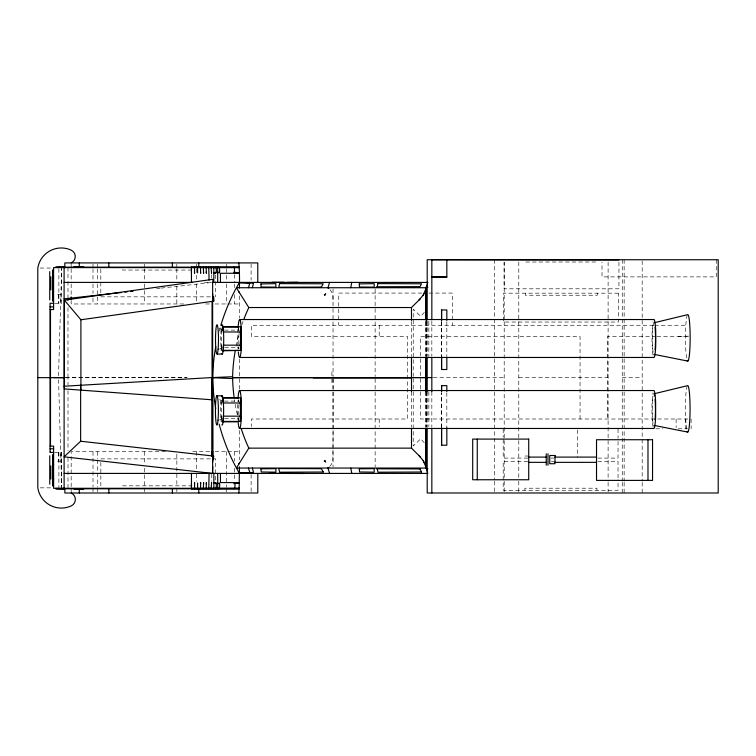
<?xml version="1.0" encoding="UTF-8"?>
<svg xmlns="http://www.w3.org/2000/svg" width="756" height="756" viewBox="0 0 756 756"><rect width="100%" height="100%" fill="white"/><g stroke="black" fill="none" stroke-linecap="round" stroke-linejoin="round"><path stroke-width="0.57" stroke-dasharray="3.78 2.83" d="M54.659 452.428L61.68 452.428L61.68 487.138L58.552 379.436M333.046 378.907L333.046 466.934M333.027 288.839L333.046 376.554M426.318 391.797L426.308 426.989L426.327 391.939M221.395 419.873L221.139 416.565L221.139 421.82M238.197 399.867L238.216 401.861M238.905 348.866L238.877 346.872M238.82 419.873L238.792 417.879M58.533 375.855L61.633 268.777M221.451 349.499L221.215 345.558L221.149 350.727M238.764 330.854L238.726 327.688M238.414 346.872L238.386 348.866M238.679 401.861L238.707 399.867M238.329 417.879L238.301 419.873M333.046 299.433L332.876 295.511A12.71 12.71 0 0 0 329.635 289.227M221.111 329.739L220.894 332.923A14.657 1.484 90 0 0 220.818 344.112L221.243 350.425M221.026 400.746L220.809 403.921A14.657 1.484 90 0 0 220.733 415.12L221.158 421.432M238.348 327.688L238.301 330.854M221.215 402.409L221.026 403.175L221.158 398.28M221.243 331.818L221.111 326.913M424.305 312.379L420.676 316.31L413.23 309.223L413.23 376.412M219.59 349.055L222.349 347.495M219.505 420.062L222.264 418.493M156.483 288.631L159.998 288.244M161.16 288.112L211.463 282.536M525.817 262.011L597.835 262.011M40.153 268.049L50.746 268.049L50.746 270.402M191.826 270.053L122.538 270.053L122.538 267.993M204.375 282.404L211.557 282.404M421.876 293.082L338.745 293.082L338.745 325.26M428.898 293.082L452.315 293.082L452.315 325.26M57.513 294.575L60.886 294.575L60.886 303.279M100.822 296.853L213.778 296.853M54.649 303.279L61.661 303.279L61.661 267.095M183.784 303.969L71.158 303.969L71.158 300.453M205.641 303.969L210.584 303.969M215.035 303.969L226.649 303.969M227.811 303.969L239.425 303.969M653.477 325.26L251.351 325.26L251.351 336.458L407.55 336.458L407.55 419.004L251.351 419.004L251.351 426.62M654.649 325.26L687.591 325.26M224.456 330.107L239.557 330.107M688.81 336.155L676.119 336.458M656.047 336.458L607.635 336.458L607.635 419.004M657.021 336.458L688.81 336.458M224.674 347.495L238.612 347.495M65.592 377.565L186.978 377.565M65.574 377.726L186.959 377.726M433.292 377.594L504.195 377.594M518.786 377.594L608.107 377.594M622.254 377.594L642.184 377.594M65.933 377.754L68.012 377.726L68.002 384.823M224.371 401.105L239.472 401.105M224.589 418.493L238.527 418.493M687.969 419.004L420.534 419.004L420.534 336.458L580.06 336.458L580.06 419.004M655.811 428.794L662.87 428.794M678.17 428.794L687.591 428.794M165.555 451.719L71.177 451.719L71.177 487.1M192.685 451.719L210.603 451.719M215.054 451.719L226.668 451.719M227.83 451.719L239.444 451.719M528.775 456.029L524.91 456.029L524.91 458.098M527.83 458.098L503.194 458.098L503.194 438.376M550.907 458.098L553.761 458.098M597.854 458.098L618.03 458.098L618.03 439.538M100.841 458.883L215.677 458.883L215.677 480.929M57.532 461.169L60.905 461.169L60.905 452.428M527.83 461.273L503.194 461.273L503.194 490.285L618.03 490.285L618.03 479.843M551.389 461.273L555.906 461.273M597.854 461.273L618.03 461.273L618.03 478.68M122.557 485.825L191.844 485.825M40.172 487.847L50.756 487.847L50.756 485.503M219.609 328.491L221.451 329.578M219.524 399.499L221.366 400.585M424.305 442.808L420.676 438.867L413.23 445.955L413.23 378.765M67.983 377.537L67.983 307.295M426.289 321.574L426.299 356.567M716.272 259.743L716.272 276.885L602.012 276.885L602.012 262.209M691.116 419.004L691.116 428.794M685.862 419.004L685.862 428.794M676.119 419.004L676.119 427.707M642.184 260.924L642.184 481.213M642.184 482.394L642.184 492.988M624.144 259.743L624.144 481.213M624.144 482.394L624.144 492.988M622.254 259.743L622.254 481.213M622.254 482.394L622.254 492.988M618.937 262.256L618.937 288.811L504.101 288.811L504.101 262.256M618.03 429.087L618.03 438.376M608.107 262.096L608.107 481.213M608.107 482.394L608.107 491.816M597.278 293.177L597.278 295.237L525.259 295.237L525.259 293.177M596.928 490.285L596.928 488.206L524.91 488.206L524.91 490.285M577.565 429.937L577.565 457.304M518.786 262.096L518.786 480.041M518.786 481.213L518.786 492.988M504.195 262.096L504.195 480.041M504.195 481.213L504.195 492.988M503.194 429.087L503.194 437.214M494.641 259.743L494.641 480.041M494.641 481.213L494.641 492.988M446.834 321.546L446.824 356.662M446.824 392.647L446.834 427.688M441.58 321.546L441.58 356.256M441.561 321.631L441.561 356.662M431.837 320.818L431.837 356.189M431.837 391.721L431.837 427.045M428.841 321.224L428.841 356.539M428.86 391.599L428.86 426.639M427.206 321.016L427.206 356.378M427.206 391.731L427.206 427.093M426.308 320.79L426.308 356.208M425.987 391.617L425.987 426.923M425.968 321.621L425.968 356.728M425.826 391.769L425.826 426.885M425.808 320.941L425.808 356.331M411.5 391.806L411.5 427.017M411.481 321.546L411.481 356.558M379.219 325.26L379.219 336.458M379.219 419.004L379.219 426.62M375.127 288.858L375.127 376.554M375.146 378.747L375.146 466.925M333.065 378.747L333.065 429.266M333.065 430.438L332.895 460.234A12.795 12.795 0 0 1 329.654 466.546M331.903 371.999L331.922 376.46M331.941 378.841L331.922 383.32M251.105 264.061L251.105 280.107M251.124 474.56L251.124 491.844M239.425 295.917L239.425 318.125M239.425 359.024L239.425 376.554M239.444 378.747L239.444 389.321M239.444 430.447L239.444 459.818M239.444 466.055L239.444 466.915M234.511 274.645L234.511 282.857M234.511 284.029L234.511 287.554M234.511 294.585L234.511 303.969M234.53 451.719L234.53 461.16M234.53 468.238L234.53 481.203M226.602 451.719L226.602 487.1M226.602 488.281L226.602 491.816M226.583 264.09L226.583 267.615M226.583 268.786L226.583 282.857M226.583 284.029L226.583 303.969M215.668 274.919L215.668 296.853M211.756 274.645L211.756 278.17M211.774 474.135L211.774 481.203M196.541 264.09L196.541 267.615M196.541 268.786L196.541 279.342M196.541 284.029L196.541 302.797M196.56 451.719L196.56 469.41M196.56 474.135L196.56 481.203M176.819 264.09L176.819 267.615M176.819 268.786L176.819 280.514M176.819 286.382L176.819 303.969M176.838 454.082L176.838 487.1M176.838 488.281L176.838 491.816M144.642 264.09L144.642 267.615M144.642 268.786L144.642 282.857M144.642 284.029L144.642 303.969M144.661 451.719L144.661 463.513M144.661 468.238L144.661 487.1M144.661 488.281L144.661 491.816M100.822 269.145L100.822 293.385M100.841 462.36L100.841 486.732M97.713 264.09L97.713 267.615M97.713 268.786L97.713 282.857M97.713 284.029L97.713 295.757M97.713 296.938L97.713 303.969M97.732 451.719L97.732 458.797M97.732 459.979L97.732 487.1M97.732 488.281L97.732 491.816M92.988 264.09L92.988 267.615M92.988 268.786L92.988 282.857M92.988 284.029L92.988 293.413M92.988 298.11L92.988 303.969M93.007 451.719L93.007 487.1M93.007 488.281L93.007 491.816M71.158 264.09L71.158 267.615M71.158 268.786L71.158 282.857M71.158 284.029L71.158 295.757M71.177 488.281L71.177 491.816M67.983 267.482L67.993 280.4M67.983 281.534L67.993 296.787M68.012 390.672L68.002 450.737M68.012 457.767L68.002 488.404M61.68 452.428L61.68 488.801M58.873 268.749L58.873 303.279M58.892 452.428L58.892 487.138M58.495 294.575L58.495 303.279M58.514 452.428L58.514 461.169M238.584 419.75A179.852 179.852 0 0 1 238.046 417.662M237.28 414.515A179.852 179.852 0 0 1 234.445 399.697M653.137 427.027A18.966 1.918 -90 0 1 651.955 410.432A18.966 1.918 -90 0 1 652.967 392.77M653.061 423.237A15.763 1.597 -90 0 1 653.061 395.936M686.543 428.992A23.238 2.353 -90 0 1 685.39 405.83A23.238 2.353 -90 0 1 687.11 386.42M222.028 418.474A8.76 0.888 90 0 1 221.3 411.982A8.76 0.888 90 0 1 221.621 402.797M238.877 415.063A8.76 0.888 -90 0 1 238.887 404.403M237.989 420.043A18.966 1.918 -90 0 1 237.856 417.879M237.734 414.77A18.966 1.918 -90 0 1 237.734 404.243M686.628 357.985A23.238 2.353 90 0 1 685.475 334.823A23.238 2.353 90 0 1 687.195 315.413M222.113 347.467A8.76 0.888 -90 0 1 221.385 340.975A8.76 0.888 -90 0 1 221.706 331.79M653.146 352.23A15.763 1.597 -90 0 1 652.362 336.524A15.763 1.597 -90 0 1 653.534 323.36M238.064 349.036A18.966 1.918 90 0 1 237.942 346.872M237.894 345.757A18.966 1.918 90 0 1 238.14 326.942M653.052 355.235A18.966 1.918 -90 0 1 652.041 338.499A18.966 1.918 -90 0 1 653.052 321.763M238.953 344.056A8.76 0.888 90 0 1 238.972 333.396M219.145 331.393A197.845 197.845 0 0 1 220.535 326.375M236.108 346.21A178.085 178.085 0 0 1 239.142 333.708M242.005 324.494A178.085 178.085 0 0 1 243.063 321.451M618.38 293.177L503.543 293.177L503.543 322.037L618.38 322.037L618.38 293.177M441.58 427.688L441.58 392.666L441.561 427.679"/><path stroke-width="1.13" d="M64.118 488.801L64.099 267.095M64.827 267.085L64.827 262.918L257.777 262.918L257.777 282.404M191.429 272.916L191.457 267.095L191.448 282.404M208.76 488.782L209.091 473.407M209.072 280.117L208.75 267.114M213.334 488.801L213.853 488.291L213.853 473.407M213.835 282.404L213.835 267.605L213.324 267.095M217.085 488.801L217.69 488.291L217.69 473.407M217.671 282.404L217.671 267.605L217.066 267.095M238.773 262.918C239.624 270.837 239.586 279.531 239.425 288.036M426.318 391.797L426.327 377.726L426.327 390.767M212.663 293.64L212.634 301.521M191.448 482.952L191.466 488.801L239.142 488.688L239.444 467.747M212.663 472.519L212.653 473.407L64.09 456.841L80.637 441.23L80.637 385.22M191.476 488.745L191.466 473.407M191.485 488.612L239.331 488.518M191.466 267.482L239.378 267.482M197.647 482.952L197.552 488.782M240.285 418.115L240.54 416.159L240.54 421.413L223.114 421.413L222.935 420.648M240.37 399.045L240.597 397.732L240.597 402.986L223.171 402.986M238.792 420.506L238.565 421.82L222.302 421.82M191.466 267.208L239.217 267.284M194.538 483.812L194.576 482.593L194.538 488.745M203.581 483.112L203.619 482.593L203.345 488.801M213.778 483.112L213.853 482.593M200.624 483.415L200.68 482.593L200.52 488.782M215.64 483.651C216.018 480.268 217.189 488.376 215.337 488.801M234.001 483.859C235.078 480.24 235.777 488.253 233.859 488.801M239.265 483.415L239.444 482.583L220.45 482.583L220.45 473.407M223.389 331.629L223.256 326.734L223.02 330.674M240.493 327.499L240.682 326.734L240.682 331.988L223.256 331.988M240.436 345.927L240.625 345.161L240.625 350.415L223.133 350.321M211.51 483.112L211.576 482.593L211.113 488.801M217.69 482.593L217.35 483.736M203.562 483.273L203.43 483.812M64.071 267.605L64.383 267.095M223.275 350.321L223.389 345.927M223.237 402.901L223.171 397.732L222.944 401.672M238.773 350.463L222.377 350.812M252.372 287.734L253.43 283.472A13.211 1.058 0 0 0 239.425 282.574L240.824 282.876A9.535 0.765 0 0 1 249.792 283.462L248.403 287.734M350.718 287.734L351.767 282.404M327.962 287.734L329.569 282.404M426.271 287.866L427.594 283.472M239.255 483.415L234.322 483.415M58.656 267.605L59.204 267.095M238.65 291.4L248.8 307.531L246.588 312.464A178.085 178.085 0 0 0 243.81 319.438M423.993 293.574L423.162 295.398L426.28 287.734L236.467 287.734L239.425 292.704M324.9 295.048L324.296 294.5L324.825 295.19L325.656 293.574M239.425 282.404L235.381 289.699A197.845 197.845 0 0 0 220.837 325.373M239.444 463.05L236.486 468.049L426.327 468.049L426.327 428.236L426.299 468.049L423.18 460.555L418.758 455.395M238.669 464.354L248.809 448.138L411.5 448.138L420.544 457.153M423.162 295.19L418.739 300.321M218.853 483.736C219.448 480.202 220.591 488.423 218.578 488.801M206.171 483.859L206.426 482.593L206.152 488.782M238.376 398.015L222.188 397.921M223.114 421.413L223.351 417.473M248.8 307.531L411.481 307.531L420.525 298.573M324.919 460.697L324.315 461.245L324.844 460.555L325.666 462.181M327.858 468.134L328.794 467.378M239.142 488.688L238.792 492.997M653.94 322.821L687.809 314.619A23.238 2.353 90 0 1 690.133 340.89A23.238 2.353 90 0 1 687.195 360.31M653.855 393.829L687.724 385.626A23.238 2.353 -90 0 1 690.048 411.897A23.238 2.353 -90 0 1 687.11 431.317M64.364 388.905L64.364 300.141L212.918 279.323L212.861 282.602M64.364 300.141L80.901 319.769L213.986 301.115L213.589 296.371M64.071 298.875L121.395 292.525M124.901 292.128L127.244 291.873M130.75 291.485L133.094 291.221M64.09 386.231L211.793 377.565L211.793 455.859M313.145 377.726L411.481 377.575L411.481 357.73M618.937 259.951L432.12 259.743M73.89 266.745L83.689 266.745M55.849 267.151L239.009 267.151M55.651 267.284L64.222 267.208M55.5 267.482L64.137 267.378M239.435 267.605L53.591 267.605L53.591 309.535L50.057 309.535M53.591 269.996L52.542 269.996L52.542 300.973L53.591 300.973M234.048 272.056L235.418 272.453M234.294 272.453L239.283 272.595L239.425 273.275L220.431 273.275L220.431 282.404M234.341 272.595L239.331 272.746M234.388 272.746L239.369 272.916M213.759 272.746C216.868 275.486 217.104 268.418 215.318 267.095M234.426 272.916L239.397 273.096M52.542 275.704L53.591 275.704M431.837 276.885L446.834 276.885M431.837 277.178L446.834 277.178L446.834 259.743M52.542 277.443L53.591 277.443M272.151 282.262L284.19 282.262M297.836 282.262L286.789 282.404M64.071 282.404L192.591 282.404M427.915 282.404L212.634 282.404L212.653 473.407A18.39 1.247 -83.6 0 1 212.767 466.754M376.299 287.1L419.504 287.1M425.968 287.119L427.887 287.119M52.542 291.353L53.591 291.353M53.591 303.279L50.057 303.279L50.076 452.428L53.61 452.428M50.057 306.898L53.591 306.898M441.561 320.468L441.561 309.96L446.834 309.979L446.834 320.393M239.661 319.533L653.959 319.533A18.966 1.918 -90 0 1 655.726 331.241L655.726 345.757A18.966 1.918 -90 0 1 653.959 357.465L239.661 357.465M223.256 326.734L240.682 326.734M222.273 326.913L238.603 327.008M223.2 345.161L240.625 345.161M217.085 354.054L222.311 354.054M441.561 356.662L441.561 369.504L446.834 369.523L446.834 357.418M53.61 377.565L64.09 377.565M232.574 377.565L427.688 377.584M37.8 377.631L64.071 377.726M232.555 377.726L431.837 377.594M441.58 385.654L441.58 391.495L441.561 385.636L446.834 385.654L446.834 391.495M239.576 390.54L653.874 390.54A18.966 1.918 -90 0 1 655.641 402.249L655.641 416.764A18.966 1.918 -90 0 1 653.874 428.472L239.576 428.472M216.811 395.804L222.037 395.804M223.171 397.732L240.597 397.732M223.114 416.159L240.54 416.159M441.561 428.841L441.561 445.19L446.834 445.208L446.834 427.688M50.076 446.125L53.61 446.125L53.61 488.291L239.454 488.291M50.076 448.78L53.61 448.78M212.738 456.18L212.738 451.719L211.774 451.719L211.774 456.444M53.61 454.734L52.561 454.734L52.561 485.891L53.61 485.891M528.727 457.096L546.238 457.096M554.998 457.096L596.522 457.096M528.727 462.351L546.238 462.351M554.998 462.351L596.522 462.351M52.561 464.411L53.61 464.411M376.318 468.682L420.686 468.682M425.987 468.673L427.905 468.673M64.09 473.407L427.924 473.407M303.997 473.502L268.966 473.407M52.561 478.397L53.61 478.397M52.561 480.145L53.61 480.145M213.835 482.772L215.876 482.772M234.483 482.772L239.416 482.772M234.445 482.952L239.387 482.952M234.417 483.112L239.35 483.112M55.509 488.414L64.836 488.404M191.485 488.414L239.397 488.414M55.585 488.518L64.402 488.801M55.764 488.688L64.288 488.745M55.982 488.782L238.915 488.782M73.908 489.151L83.708 489.151M313.164 377.565L411.5 377.726L411.5 391.806M64.94 388.962L212.058 399.801L212.058 301.389M80.637 441.23L213.712 456.076A18.39 1.247 -83.6 0 0 213.324 459.846M218.56 267.095C220.572 267.463 219.429 275.647 218.834 272.132M233.84 267.095L234.483 267.605L234.454 273.096M59.119 488.782L58.666 488.291M653.94 354.347L687.809 361.094M653.855 425.354L687.724 432.101M211.094 267.095L211.557 273.266L211.491 272.746M206.076 267.095L206.407 273.266L206.19 272.056M203.326 267.095L203.6 273.266L203.562 272.746M200.463 267.095L200.661 273.266L200.605 272.453M197.505 267.095L197.628 272.916M327.839 287.649L328.775 288.395M240.625 350.415L240.436 349.641M240.597 402.986L240.37 401.672M240.54 421.413L240.285 419.467M217.331 272.132L217.671 273.266M239.444 473.407L235.399 466.074A199.764 199.764 0 0 1 219.164 424.154M194.5 267.095L194.557 273.266L194.519 272.056M215.621 272.217L215.857 273.096M424.012 462.181L423.18 460.555M248.809 448.138L246.607 443.186A179.852 179.852 0 0 1 241.344 429.049M203.421 272.056L203.544 272.595M248.412 468.049L249.811 472.349A9.535 0.775 0 0 1 240.843 472.935L239.444 473.237A13.211 1.068 0 0 0 253.44 472.339L252.391 468.049M426.28 467.917L427.612 472.339M327.981 468.049L329.588 473.407M350.737 468.049L351.786 473.407M212.653 451.719L212.672 462.114M426.289 320.402L426.28 287.734L426.308 319.608M426.299 357.739L426.308 377.575L426.308 357.38M212.682 399.933L212.738 451.719M64.846 488.811L64.846 492.997L257.796 492.997L257.796 473.407M647.986 439.737L647.986 480.4M547.996 453.78L547.996 465.214M546.238 453.78L546.238 465.214M477.263 439.094L477.263 479.758M441.58 309.979L441.58 320.393M441.58 357.418L441.58 369.523M441.58 427.688L441.58 445.208M431.837 259.743L431.837 319.637M431.837 357.371L431.837 391.721M431.837 428.227L431.837 492.988M427.206 319.835L427.206 259.743L718.2 259.743L718.2 492.988L427.206 492.988L427.206 428.274M427.206 357.55L427.206 391.731M425.826 377.726L425.826 391.769M425.826 428.057L425.826 466.688M425.808 289.085L425.808 319.76M425.808 357.512L425.808 377.575M411.5 428.189L411.5 448.138M411.481 307.531L411.481 320.374M198.771 262.918L198.771 267.095M198.79 488.801L198.79 492.997M172.368 262.918L172.368 267.095M172.387 488.801L172.387 492.997M108.817 262.918L108.817 267.095M108.836 488.801L108.836 492.997M80.901 319.769L80.901 390.181M79.285 262.918L79.285 267.095M79.304 488.801L79.304 492.997M71.158 296.938L71.158 299.281M67.983 297.921L67.993 300.302M50.794 276.772L50.794 289.898M50.803 465.876L50.803 479.077M50.51 377.66L50.51 446.125M50.491 309.535L50.491 377.631M50.331 451.861L50.331 452.428M49.745 271.612L49.745 299.896M49.754 455.821L49.754 484.256M71.177 492.997A7.087 7.087 0 0 1 71.177 505.944A23.786 23.786 0 0 1 37.819 487.847L37.8 268.049A23.786 23.786 0 0 1 71.13 250.104A7.04 7.04 0 0 1 71.158 262.927M215.772 408.807A199.764 199.764 0 0 1 212.653 377.565L232.536 376.734L232.867 384.691A179.852 179.852 0 0 0 234.143 397.561M240.124 402.91A8.76 0.888 -90 0 1 240.115 416.811M238.055 397.949A18.966 1.918 -90 0 1 241.353 402.249L241.353 416.764A18.966 1.918 -90 0 1 238.225 422.916M221.659 396.55A14.657 1.484 -90 0 1 222.793 397.306L223.37 402.315A14.657 1.484 -90 0 1 223.464 416.943L222.954 422.642A14.657 1.484 90 0 1 221.848 424.806M654.271 394.358A15.763 1.597 -90 0 1 654.658 395.936M655.074 399.451A15.763 1.597 -90 0 1 655.074 419.722M221.744 325.543A14.657 1.484 -90 0 1 222.878 326.299L223.455 331.308A14.657 1.484 -90 0 1 223.549 345.936L223.039 351.635A14.657 1.484 90 0 1 221.924 353.799M655.065 327.433A15.763 1.597 -90 0 1 655.065 349.726M238.31 351.909A18.966 1.918 90 0 0 241.429 345.757L241.429 331.241A18.966 1.918 90 0 0 238.14 326.942M240.21 331.903A8.76 0.888 90 0 1 240.2 345.804M215.753 346.654A197.845 197.845 0 0 0 212.625 377.726L232.517 378.548L232.857 370.638A178.085 178.085 0 0 1 235.296 350.425M260.952 468.843L261.198 471.971L275.883 472.169L275.883 468.663L260.971 468.824M359.298 468.843L359.544 471.971L374.22 472.169L374.22 468.663L359.374 468.796M279.616 283.604L278.756 287.223L319.968 287.1L321.527 286.826L323.218 283.793L279.616 283.604M377.953 283.604L377.093 287.223L418.304 287.1L419.863 286.826L421.555 283.793L377.953 283.604M260.915 283.925L261.113 287.015L275.864 287.129L275.864 283.642L260.915 283.925M359.251 283.925L359.459 287.015L374.211 287.129L374.211 283.642L359.251 283.925M323.237 472.009L279.635 472.207L278.775 468.559L319.986 468.692L321.546 468.956L323.237 472.009M421.574 472.009L377.972 472.207L377.112 468.559L418.323 468.692L419.882 468.956L421.574 472.009M528.727 439.094L472.698 439.094L472.698 479.758L528.727 479.758L528.727 439.094M652.541 439.737L596.522 439.737L596.522 480.4L652.541 480.4L652.541 439.737M554.998 455.499L549.744 455.499L549.744 463.721L554.998 463.721L554.998 455.499M218.021 420.119A14.657 1.484 -90 0 0 217.199 396.068A14.657 1.484 -90 0 0 215.507 415.12A14.657 1.484 -90 0 0 218.021 420.119M218.106 349.121A14.657 1.484 -90 0 0 217.284 325.061A14.657 1.484 -90 0 0 215.592 344.112A14.657 1.484 -90 0 0 218.106 349.121"/></g></svg>
